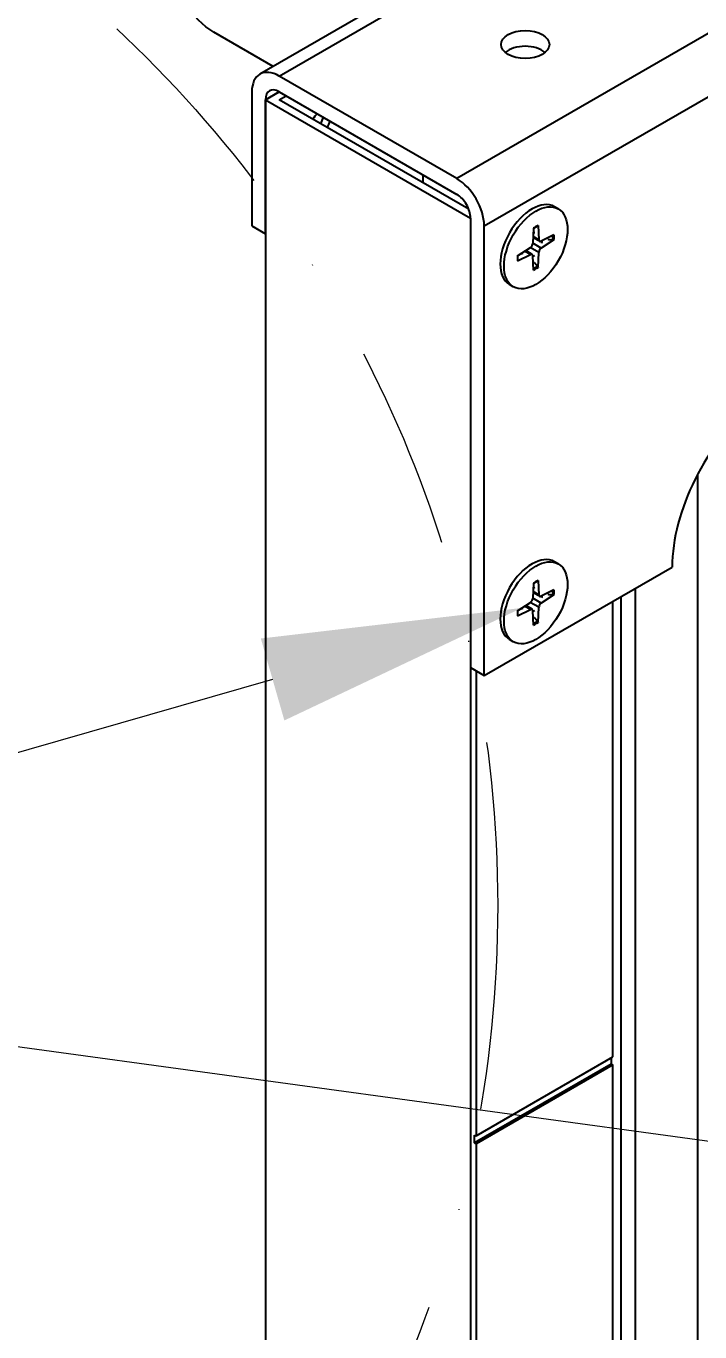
# Model space of a CAD drawing. Header units: millimetres. Extents: x -46397 to 283259, y -8690 to 23983.
# Drawn here: x 217986.2 to 218069.8, y -44.9 to 117.3 of the extents above; entities that cross this region are included whole.
import ezdxf
from ezdxf import colors
from ezdxf.entities.mleader import LeaderData, LeaderLine
from ezdxf.math import Vec2, Vec3

# ---------------------------------------------------------------- set-up
doc = ezdxf.new("R2010")
doc.units = ezdxf.units.MM
doc.linetypes.add('DASHDOT', pattern=[25.4, 12.7, -6.35, 0, -6.35])
doc.layers.add('Long_AM_Box', color=5, linetype='DASHDOT', lineweight=9)
doc.layers.add('Long_AM_Visible', color=30, linetype='Continuous', lineweight=25)
doc.styles.add('Long_Text', font='isocp.shx', dxfattribs={"width": 0.7})

# ---------------------------------------------------------------- blocks, each defined once
blk = doc.blocks.new('sfsdfds')
at = {"layer": 'Long_AM_Visible'}
for p, q in [((7.002165002340917, 26.07296937135834), (-29.06028083822457, 5.252306557697011)), ((-27.36322456336347, 2.312918866358814), (8.699221277202014, 23.13358168001287)), ((-27.50256439152872, 19.70069072784099), (-41.29114662471693, 11.73984906380065)), ((-40.09114662470529, 11.6209798889322), (-26.30256439157529, 19.58182155298709)), ((-40.46028083818965, 12.21954964929319), (-44.15537510428112, 14.35291331852204)), ((-29.06028083822457, 5.252306557697011), (-40.09114662470529, 11.6209798889322)), ((-41.78820289956639, 10.64118399182917), (-41.78820289956639, 2.312918866373366)), ((-40.09114662470529, 10.64118399182917), (-40.93967476213584, 10.15128604327037)), ((-40.93967476213584, 10.15128604327037), (-40.09114662470529, 10.64118399182917)), ((-40.09114662470529, 10.64118399182917), (-29.06028083822457, 4.272510660586704)), ((-40.93967476213584, 10.15128604327037), (-40.93967476213584, -544.4131917228297)), ((-40.93967476213584, 10.15128604327037), (-28.21175270079402, 2.802816814917605)), ((-40.93967476213584, 1.823020917807298), (-40.93967476213584, 10.15128604327037)), ((-40.09114662470529, 10.15128604327037), (-39.66688255599001, 10.39623501754249)), ((-28.32543391536456, 3.358348643319914), (-40.09114662470529, 10.15128604327037)), ((-31.18160118180094, 5.497255531976407), (-31.18160118180094, 5.007357583424891)), ((-22.76503084454453, 3.369662935685483), (-22.99837608233793, 3.5043848715286)), ((-28.21175270079402, 2.802816814917605), (-28.21175270079402, -551.7616609511751)), ((-28.21175270079402, 2.802816814917605), (-28.21175270079402, -25.12136625280982)), ((-41.78820289956639, 2.312918866373366), (-40.93967476213584, 1.823020917807298)), ((-27.36322456336347, -25.61126420136134), (-27.36322456336347, 2.312918866358814)), ((-24.29784056707285, 2.177966201066738), (-24.34726564370794, 1.235225703552715)), ((-23.97279604553478, 1.451425826831837), (-24.32563936809311, 1.647728166004526)), ((-24.02222112211166, 2.337095161776233), (-23.97279604553478, 1.451425826831837)), ((-23.03066562913591, 1.764620330985053), (-23.82239031081554, 1.364589035452809)), ((-25.28939605999039, 0.4605417086859234), (-24.49767137831077, 0.9747153293719748)), ((-23.97279604553478, 0.6716784146847203), (-24.50572424865095, 0.969485514506232)), ((-23.82239031081554, 0.9321887888654601), (-24.34676292625954, 1.244814601268445)), ((-23.92461938818451, 1.357957036831067), (-24.32918281928869, 1.580139904297539)), ((-23.03066562913591, 1.446362409566063), (-23.82239031081554, 0.9321887888654601)), ((-25.28939605999039, 0.1422837872523814), (-24.49767137831077, 0.5423150827991776)), ((-24.49767137831077, 0.5423150827991776), (-24.84409585216781, 0.7497351940837689)), ((-24.39263670303626, 0.5473272687086137), (-24.78733442613157, 0.7865980437636608)), ((-24.29784056707285, -0.4301910435460741), (-24.34726564370794, 0.4554782913983217)), ((-24.02222112211166, -0.2710620828293031), (-23.97279604553478, 0.6716784146847203)), ((-25.55503084458178, -1.462758817433496), (-25.78837608237518, -1.328036881590378)), ((-14.11417039687512, -13.1134332612346), (-14.11417039687512, -513.7920802898516)), ((-22.76503084454453, -18.67574474937283), (-22.99837608233793, -18.54102281351516)), ((-27.36322456336347, -25.61126420136134), (-15.69596267380985, -18.87516740871069)), ((-24.29784056707285, -19.86744148397702), (-24.34726564370794, -20.81018198149832)), ((-24.02222112211166, -19.7083125232748), (-23.97279604553478, -20.59398185821192)), ((-17.99926353275077, -20.20497877961316), (-17.99926353275077, -517.941294513148)), ((-25.28939605999039, -21.58486597637238), (-24.49767137831077, -21.07069235567906)), ((-23.97279604553478, -21.37372927035904), (-24.50572424865095, -21.07592217053752)), ((-23.82239031081554, -21.1132188961783), (-24.34676292625954, -20.80059308378259)), ((-23.92461938818451, -20.68745064821996), (-24.32918281928869, -20.46526778074622)), ((-23.97279604553478, -20.59398185821192), (-24.32563936809311, -20.39767951903923)), ((-23.03066562913591, -20.28078735406598), (-23.82239031081554, -20.68081864959822)), ((-23.03066562913591, -20.59904527548497), (-23.82239031081554, -21.1132188961783)), ((-19.38706007163273, -49.29700154937746), (-19.38706007163273, -21.00622348493198)), ((-18.8779431891744, -20.71228471580253), (-18.8779431891744, -518.4486004493228)), ((-25.28939605999039, -21.90312389779137), (-24.49767137831077, -21.50309260225185)), ((-24.49767137831077, -21.50309260225185), (-24.84409585216781, -21.29567249095999)), ((-24.39263670303626, -21.49808041633514), (-24.78733442613157, -21.25880964128737)), ((-24.29784056707285, -22.47559872858983), (-24.34726564370794, -21.58992939365271)), ((-24.02222112211166, -22.31646976788033), (-23.97279604553478, -21.37372927035904)), ((-25.55503084458178, -23.50816650248453), (-25.78837608237518, -23.37344456663413)), ((-28.21175270079402, -25.12136625280982), (-27.8723414458218, -25.31732543223188)), ((-28.21175270079402, -25.12136625280982), (-28.21175270079402, -523.9733987868167)), ((-28.21175270079402, -25.12136625280982), (-27.36322456336347, -25.61126420136134)), ((-27.8723414458218, -25.31732543223188), (-27.8723414458218, -54.19598103494354)), ((-27.8723414458218, -54.19598103494354), (-19.38706007163273, -49.29700154937746)), ((-19.47191288537579, -49.34599134423479), (-19.47191288537579, -49.73790970307891)), ((-19.47191288537579, -49.73790970307891), (-27.95719425956486, -54.63688918863772)), ((-19.38706007163273, -49.78689949793625), (-27.8723414458218, -54.68587898349506)), ((-19.47191288537579, -49.73790970307891), (-19.38706007163273, -49.78689949793625)), ((-19.38706007163273, -73.46219521238527), (-19.38706007163273, -49.78689949793625)), ((-27.95719425956486, -54.14699124008621), (-27.8723414458218, -54.19598103494354)), ((-27.95719425956486, -54.63688918863772), (-27.95719425956486, -54.14699124008621)), ((-27.8723414458218, -54.68587898349506), (-27.95719425956486, -54.63688918863772)), ((-27.8723414458218, -54.68587898349506), (-27.8723414458218, -78.36117469795863))]:
    blk.add_line(p, q, dxfattribs=at)
for centre, major_axis, ratio in [((-24.81764015107183, 13.58057168316736), (-1.499999999999992, 1.21881671422131e-13), 0.5773502691896358), ((-24.16003084456315, 0.9534520591259934), (1.395000000000472, 2.416210876558337), 0.5773502691896986), ((-24.16003084456315, -21.09195562592504), (1.395000000000472, 2.416210876558337), 0.5773502691896986)]:
    blk.add_ellipse(centre, major_axis=major_axis, ratio=ratio, dxfattribs=at)
for centre, major_axis, ratio, start_param, end_param in [((-24.81764015107183, 12.60077578604978), (-1.499999999999991, -5.682954107300021e-14), 0.5773502691896358, 3.742856870268273, 5.681921090499871), ((-40.09114662470529, 9.661388094718859), (-1.199999999999743, 2.078460969082791), 0.5773502691895398, 5.497787143782205, 7.068583470577153), ((-40.09114662470529, 9.661388094718859), (-0.5999999999998741, 1.039230484541401), 0.5773502691895399, 5.497787143782205, 7.06858347057709), ((-37.54556221241364, 8.681592197608552), (0.4499999999998911, 0.7794228634060387), 0.5773502691897034, 1.079913648506142, 1.570796326795541), ((-37.96982628112892, 8.926541171880672), (0.4500000000003235, 0.7794228634058082), 0.5773502691897033, 4.712388980384269, 5.203271658673583), ((-37.96982628112892, 8.926541171880672), (-0.4500000000001706, -0.7794228634059238), 0.5773502691897012, 1.570796326794557, 2.061679005083944), ((-37.54556221241364, 8.681592197608552), (-0.4500000000001538, -0.7794228634058915), 0.5773502691897031, 1.570796326794559, 2.061679005083668), ((-29.06028083822457, 3.292714763476397), (1.199999999999616, -2.078460969082859), 0.5773502691895397, 0.7853981633977849, 2.356194490192584), ((-29.06028083822457, 3.292714763476397), (-0.5999999999999349, 1.039230484541363), 0.5773502691895399, 3.926990816987125, 5.497787143782032), ((-24.39337608235655, 1.088173994969111), (-1.395000000000311, -2.416210876558431), 0.5773502691896986, 3.141592653589817, 6.283185307179609), ((-24.39337608235655, 1.088173994969111), (0.450000000000265, 0.7794228634061948), 0.5773502691897017, 0.5217027464086339, 0.6609081287235945), ((-24.16003084456315, 0.9534520591259934), (-0.804505223558162, -1.393443922157066), 0.5773502691896986, 3.805567049521047, 4.048414584452695), ((-24.1910453492892, 0.9713582917684107), (-0.7690658228388955, -1.332061079521146), 0.5773502691896986, 2.226705904550766, 2.459073364961487), ((-24.16003084456315, 0.9534520591259934), (0.8045052235582519, 1.393443922157029), 0.5773502691896985, 5.376363376316467, 5.619210911247886), ((-24.50768595322734, 1.15417082964268), (0.1136551085840863, 0.1968564226073628), 0.5773502691896982, 3.989337011239617, 5.435440949529189), ((-23.81237573601538, 1.555608370690607), (-0.1136551085840981, -0.1968564226073559), 0.5773502691896986, 5.560133338035127, 7.006237276323342), ((-23.81237573601538, 0.7527332885874785), (-0.1136551085840863, -0.1968564226073628), 0.5773502691896982, 3.989337011239617, 5.435440949529189), ((-24.39337608235655, 1.088173994969111), (-0.4500000000001688, -0.7794228634059205), 0.5773502691897018, 2.092499073203436, 2.277434637798237), ((-24.16003084456315, 0.9534520591259934), (-0.804505223558241, -1.39344392215701), 0.5773502691896987, 5.376363376316467, 5.619210911247886), ((-24.39337608235655, 1.088173994969111), (0.4499999999998677, 0.779422863405399), 0.5773502691897017, 2.480684524866424, 2.619889907181928), ((-24.50768595322734, 0.3512957475395524), (0.1136551085840981, 0.1968564226073559), 0.5773502691896986, 5.560133338035127, 7.006237276323342), ((-24.39337608235655, 1.088173994969111), (-0.4499999999999919, -0.779422863405722), 0.5773502691897018, 0.8641580157918645, 1.049093580386608), ((-24.1910453492892, 0.9713582917684107), (-0.7690658228388013, -1.332061079521165), 0.5773502691896988, 0.6825192886285976, 0.9148867490394146), ((-24.16003084456315, 0.9534520591259934), (0.804505223558162, 1.393443922157066), 0.5773502691896986, 3.805567049521047, 4.048414584452695), ((-9.332001643138938, -15.20093279454159), (4.500000000001552, 7.794228634058968), 0.5773502691897016, 0.9922714013718057, 2.356194490192642), ((-24.39337608235655, -20.95723369007464), (-1.395000000000312, -2.416210876558431), 0.5773502691896987, 3.141592653589819, 6.283185307179612), ((-24.39337608235655, -20.95723369007464), (0.4500000000001728, 0.779422863406035), 0.5773502691897016, 0.5217027464082662, 0.660908128723559), ((-24.16003084456315, -21.09195562592504), (-0.804505223558162, -1.393443922157066), 0.5773502691896986, 3.805567049521047, 4.048414584452695), ((-24.50768595322734, -20.89123685540108), (0.1136551085840863, 0.1968564226073628), 0.5773502691896982, 3.989337011239617, 5.435440949529189), ((-23.81237573601538, -20.48979931435315), (-0.1136551085840981, -0.1968564226073559), 0.5773502691896986, 5.560133338035127, 7.006237276323342), ((-24.39337608235655, -20.95723369007464), (-0.4500000000002453, -0.7794228634060536), 0.5773502691897009, 2.092499073203641, 2.277434637798386), ((-24.1910453492892, -21.07404939328262), (-0.7690658228388955, -1.332061079521146), 0.5773502691896986, 2.226705904550766, 2.459073364961487), ((-24.16003084456315, -21.09195562592504), (0.8045052235582519, 1.393443922157029), 0.5773502691896985, 5.376363376316467, 5.619210911247886), ((-24.16003084456315, -21.09195562592504), (-0.804505223558241, -1.39344392215701), 0.5773502691896987, 5.376363376316467, 5.619210911247886), ((-24.39337608235655, -20.95723369007464), (0.4500000000004966, 0.7794228634064888), 0.5773502691897017, 2.480684524866744, 2.619889907181772), ((-24.50768595322734, -21.69411193751148), (0.1136551085840981, 0.1968564226073559), 0.5773502691896986, 5.560133338035127, 7.006237276323342), ((-24.39337608235655, -20.95723369007464), (-0.4500000000001063, -0.7794228634059202), 0.5773502691897014, 0.8641580157918192, 1.049093580386533), ((-23.81237573601538, -21.29267439646355), (-0.1136551085840863, -0.1968564226073628), 0.5773502691896982, 3.989337011239617, 5.435440949529189), ((-24.1910453492892, -21.07404939328262), (-0.7690658228388038, -1.332061079521169), 0.5773502691896987, 0.6825192886285976, 0.9148867490394146), ((-24.16003084456315, -21.09195562592504), (0.804505223558162, 1.393443922157066), 0.5773502691896986, 3.805567049521047, 4.048414584452695)]:
    blk.add_ellipse(centre, major_axis=major_axis, ratio=ratio, start_param=start_param, end_param=end_param, dxfattribs=at)
for points, knots in [([(-44.15537510428112, 14.35291331852204), (-44.82466121914331, 14.73932583705755), (-45.4280428646598, 15.34628983095172), (-46.0379036818631, 16.49179768702015), (-46.19374151690863, 16.91161696098425), (-46.39890961680794, 17.79408836409129), (-46.44816100684693, 18.25675487634726), (-46.44816100684693, 18.72048949363671)], [7.950615669658372, 7.950615669658372, 7.950615669658384, 7.950615669658384, 8.518572263870642, 8.518572263870642, 8.802550560976776, 8.802550560976776, 9.086528858082909, 9.086528858082909, 9.086528858082909, 9.086528858082909]), ([(-24.29920216201572, 2.151994956293493), (-24.28578334202757, 2.161510276986519), (-24.27235127217136, 2.170742436603177), (-24.24047564528883, 2.19196111347992), (-24.22203010472003, 2.203691682807403), (-24.18518818035955, 2.226033717437531), (-24.16679180512438, 2.236645171622513), (-24.1301063009887, 2.25672465095704), (-24.11181718338048, 2.266192664203118), (-24.07540448132204, 2.283965515656746), (-24.05728091188939, 2.292270341633412), (-24.03926915506599, 2.299986178710242)], [1.457186755186444, 1.457186755186444, 1.457186755186444, 1.457186755186444, 1.494457066074795, 1.494457066074795, 1.545618180784286, 1.545618180784286, 1.596779295493777, 1.596779295493777, 1.647940410203268, 1.647940410203268, 1.699101524912759, 1.699101524912759, 1.699101524912759, 1.699101524912759]), ([(-24.02222112211166, 2.337095161776233), (-24.0217806539149, 2.329202220964362), (-24.02292606700212, 2.32083423237782), (-24.02755273279035, 2.309327931317966), (-24.03182712598937, 2.304123261026689), (-24.03738672402687, 2.300865805795183), (-24.03830905799987, 2.300414383636962), (-24.03928551112767, 2.300014048611047)], [0.0197300495930948, 0.0197300495930948, 0.0197300495930948, 0.0197300495930948, 0.02472891027697922, 0.02472891027697922, 0.02967923350302293, 0.02967923350302293, 0.03057644031495155, 0.03057644031495155, 0.03057644031495155, 0.03057644031495155]), ([(-23.03066562913591, 1.446362409566063), (-23.03772135049803, 1.441780178036424), (-23.04766665876377, 1.437360860763874), (-23.06600706017343, 1.432114438561257), (-23.07763811945915, 1.430334887438221), (-23.095465126622, 1.429833151123603), (-23.10454216814833, 1.430513660205179), (-23.11252754862653, 1.431872883520555)], [0.01973004959309476, 0.01973004959309476, 0.01973004959309476, 0.01973004959309476, 0.02472891027697923, 0.02472891027697923, 0.02967923350302289, 0.02967923350302289, 0.03364702484931117, 0.03364702484931117, 0.03364702484931117, 0.03364702484931117]), ([(-25.26581506844377, 0.175602538176463), (-25.26567354233703, 0.1745567374891834), (-25.26560331840301, 0.1735322617460042), (-25.26564455829794, 0.1670887809887063), (-25.26801473839441, 0.1607847127743298), (-25.2756661545136, 0.1510247521437122), (-25.28234033868648, 0.1458488009884604), (-25.28939605999039, 0.1422837872523814)], [0.04829030228337845, 0.04829030228337845, 0.04829030228337845, 0.04829030228337845, 0.04918750909530515, 0.04918750909530515, 0.05413783232134885, 0.05413783232134885, 0.05913669300523332, 0.05913669300523332, 0.05913669300523332, 0.05913669300523332]), ([(-25.26578275446082, 0.1756023083726177), (-25.26810652198037, 0.1950588659310597), (-25.26997611642582, 0.2149067503778497), (-25.27279072656529, 0.2553275011305232), (-25.27373574540252, 0.2759003481769469), (-25.27468915825011, 0.3177106663933955), (-25.2746975569753, 0.3389481218764558), (-25.27376974961953, 0.3820251815559459), (-25.27283354883548, 0.4038647729539662), (-25.27039544907166, 0.4420792140153935), (-25.26911619922612, 0.4583278075588169), (-25.26758509973297, 0.4747065069386736)], [6.154880109061726, 6.154880109061726, 6.154880109061726, 6.154880109061726, 6.20604122377122, 6.20604122377122, 6.257202338480714, 6.257202338480714, 6.308363453190208, 6.308363453190208, 6.359524567899702, 6.359524567899702, 6.396794878788031, 6.396794878788031, 6.396794878788031, 6.396794878788031]), ([(-24.05060378421331, -0.1929228179869824), (-24.04543397203088, -0.1991587486772914), (-24.04030611313647, -0.2066794426064007), (-24.03182712598937, -0.2223689518723404), (-24.02755273279035, -0.2333315202558879), (-24.02292606700212, -0.2518379848552286), (-24.0217806539149, -0.262660533117014), (-24.02222112211166, -0.2710620828293031)], [0.04521971774901684, 0.04521971774901684, 0.04521971774901684, 0.04521971774901684, 0.04918750909530509, 0.04918750909530509, 0.0541378323213488, 0.0541378323213488, 0.05913669300523327, 0.05913669300523327, 0.05913669300523327, 0.05913669300523327]), ([(-24.29920216201572, -19.89341272875026), (-24.28578334202757, -19.88389740805724), (-24.27235127217136, -19.87466524844785), (-24.24047564528883, -19.85344657156384), (-24.22203010472003, -19.84171600223635), (-24.18518818035955, -19.81937396760623), (-24.16679180512438, -19.80876251342124), (-24.1301063009887, -19.78868303408672), (-24.11181718338048, -19.77921502084064), (-24.07540448132204, -19.76144216938701), (-24.05728091188939, -19.75313734341762), (-24.03926915506599, -19.74542150633351)], [1.457186755186444, 1.457186755186444, 1.457186755186444, 1.457186755186444, 1.494457066074795, 1.494457066074795, 1.545618180784286, 1.545618180784286, 1.596779295493777, 1.596779295493777, 1.647940410203268, 1.647940410203268, 1.699101524912759, 1.699101524912759, 1.699101524912759, 1.699101524912759]), ([(-24.02222112211166, -19.7083125232748), (-24.0217806539149, -19.71620546407939), (-24.02292606700212, -19.72457345268049), (-24.02755273279035, -19.73607975374034), (-24.03182712598937, -19.74128442401707), (-24.03738672402687, -19.74454187924857), (-24.03830905799987, -19.74499330141407), (-24.03928551112767, -19.74539363643999)], [0.0197300495930948, 0.0197300495930948, 0.0197300495930948, 0.0197300495930948, 0.02472891027697922, 0.02472891027697922, 0.02967923350302293, 0.02967923350302293, 0.03057644031495155, 0.03057644031495155, 0.03057644031495155, 0.03057644031495155]), ([(-23.03066562913591, -20.59904527548497), (-23.03772135049803, -20.60362750702188), (-23.04766665876377, -20.60804682428716), (-23.06600706017343, -20.6132932464825), (-23.07763811945915, -20.61507279760554), (-23.095465126622, -20.61557453392015), (-23.10454216814833, -20.61489402483858), (-23.11252754862653, -20.61353480153048)], [0.01973004959309476, 0.01973004959309476, 0.01973004959309476, 0.01973004959309476, 0.02472891027697923, 0.02472891027697923, 0.02967923350302289, 0.02967923350302289, 0.03364702484931117, 0.03364702484931117, 0.03364702484931117, 0.03364702484931117]), ([(-25.26581506844377, -21.86980514686729), (-25.26567354233703, -21.87085094756185), (-25.26560331840301, -21.8718754233123), (-25.26564455829794, -21.87831890405505), (-25.26801473839441, -21.88462297226943), (-25.2756661545136, -21.89438293290732), (-25.28234033868648, -21.89955888406257), (-25.28939605999039, -21.90312389779137)], [0.04829030228337845, 0.04829030228337845, 0.04829030228337845, 0.04829030228337845, 0.04918750909530515, 0.04918750909530515, 0.05413783232134885, 0.05413783232134885, 0.05913669300523332, 0.05913669300523332, 0.05913669300523332, 0.05913669300523332]), ([(-25.26578275446082, -21.86980537668569), (-25.26810652198037, -21.85034881911997), (-25.26997611642582, -21.83050093466591), (-25.27279072656529, -21.79008018392051), (-25.27373574540252, -21.76950733686681), (-25.27468915825011, -21.72769701865036), (-25.2746975569753, -21.7064595631673), (-25.27376974961953, -21.66338250349509), (-25.27283354883548, -21.64154291209707), (-25.27039544907166, -21.60332847103564), (-25.26911619922612, -21.58707987749222), (-25.26758509973297, -21.57070117810508)], [6.154880109061726, 6.154880109061726, 6.154880109061726, 6.154880109061726, 6.20604122377122, 6.20604122377122, 6.257202338480714, 6.257202338480714, 6.308363453190208, 6.308363453190208, 6.359524567899702, 6.359524567899702, 6.396794878788031, 6.396794878788031, 6.396794878788031, 6.396794878788031]), ([(-24.05060378421331, -22.23833050303801), (-24.04543397203088, -22.24456643372832), (-24.04030611313647, -22.25208712765743), (-24.03182712598937, -22.2677766369161), (-24.02755273279035, -22.27873920530692), (-24.02292606700212, -22.29724566990626), (-24.0217806539149, -22.30806821816077), (-24.02222112211166, -22.31646976788033)], [0.04521971774901684, 0.04521971774901684, 0.04521971774901684, 0.04521971774901684, 0.04918750909530509, 0.04918750909530509, 0.0541378323213488, 0.0541378323213488, 0.05913669300523327, 0.05913669300523327, 0.05913669300523327, 0.05913669300523327])]:
    blk.add_open_spline(points, degree=3, knots=knots, dxfattribs=at)
for points, weights in [([(-23.41708976548398, 1.486381885639275), (-23.27239471545909, 1.460542624088703), (-23.11252754862653, 1.431872883520555)], [1.015664002966461, 1.010211363558652, 1.002317376569396]), ([(-24.05060378421331, -0.1929228179869824), (-24.1553660913487, -0.06880866050050827), (-24.25009107327787, 0.04358129788306542)], [1.002317376569408, 1.010211363558708, 1.015664002966548]), ([(-23.41708976548398, -20.55902579940448), (-23.27239471545909, -20.58486506096233), (-23.11252754862653, -20.61353480153048)], [1.015664002966461, 1.010211363558652, 1.002317376569396]), ([(-24.05060378421331, -22.23833050303801), (-24.1553660913487, -22.11421634555154), (-24.25009107327787, -22.00182638716069)], [1.002317376569408, 1.010211363558708, 1.015664002966548])]:
    blk.add_rational_spline(points, weights, degree=2, dxfattribs=at)

msp = doc.modelspace()

# ---------------------------------------------------------------- linework, layer by layer
at = {"layer": 'Long_AM_Box', "ltscale": 2}
msp.add_circle((217895.6696289128, 8.038872518431162), 149.0352956318748, dxfattribs=at)

# ---------------------------------------------------------------- block references
at = {"layer": 'Long_AM_Visible', "xscale": 2, "yscale": 2, "zscale": 2}
msp.add_blockref('sfsdfds', (218097.7579924554, 87.84246096854622), dxfattribs=at)

# ---------------------------------------------------------------- leaders
at = {"layer": 'Long_AM_Visible'}
ml = msp.add_multileader_mtext('Standard', dxfattribs=at)
ml.set_content('KT-29', color=2, style='Long_Text')
ml.set_leader_properties(color=3, lineweight=9)
ml.build(insert=Vec2(0, 0))
ml.multileader.update_dxf_attribs({"text_left_attachment_type": 5, "text_right_attachment_type": 5, "dogleg_length": 22.17292483380399, "arrow_head_size": 32.2})
ctx = ml.context
ctx.base_point, ctx.char_height, ctx.arrow_head_size, ctx.landing_gap_size, ctx.plane_origin = Vec3(218181.0275922682, -33.2815868674079), 35, 32.2, 0, Vec3(218248.0223999322, 51.00490699344664)
ctx.left_attachment, ctx.right_attachment = 5, 5
notes = []
notes.append((ctx, [(1, (1, 1, 0), (218158.8546674344, -33.2815868674079), (1, 0), 22.17292483380399, [(1, [(218047.7082980733, 45.01634353971895), (217899.0636614824, 2.343957271892577)], 0, [])])]))
ctx.mtext.insert, ctx.mtext.width, ctx.mtext.defined_height, ctx.mtext.flow_direction = Vec3(218181.0275922682, 8.72530289637163), 185.4649416670727, 71.4824813662708, 5
for ctx, leaders in notes:
    for number, flags, end, landing, length, lines in leaders:
        leader = LeaderData()
        leader.index, (leader.has_last_leader_line, leader.has_dogleg_vector, leader.attachment_direction) = number, flags
        leader.last_leader_point, leader.dogleg_vector, leader.dogleg_length = Vec3(end), Vec3(landing), length
        for number, points, colour, breaks in lines:
            line = LeaderLine()
            line.index, line.vertices, line.color, line.breaks = number, Vec3.list(points), colors.encode_raw_color(colour), breaks
            leader.lines.append(line)
        ctx.leaders.append(leader)

doc.saveas('drawing.dxf')
